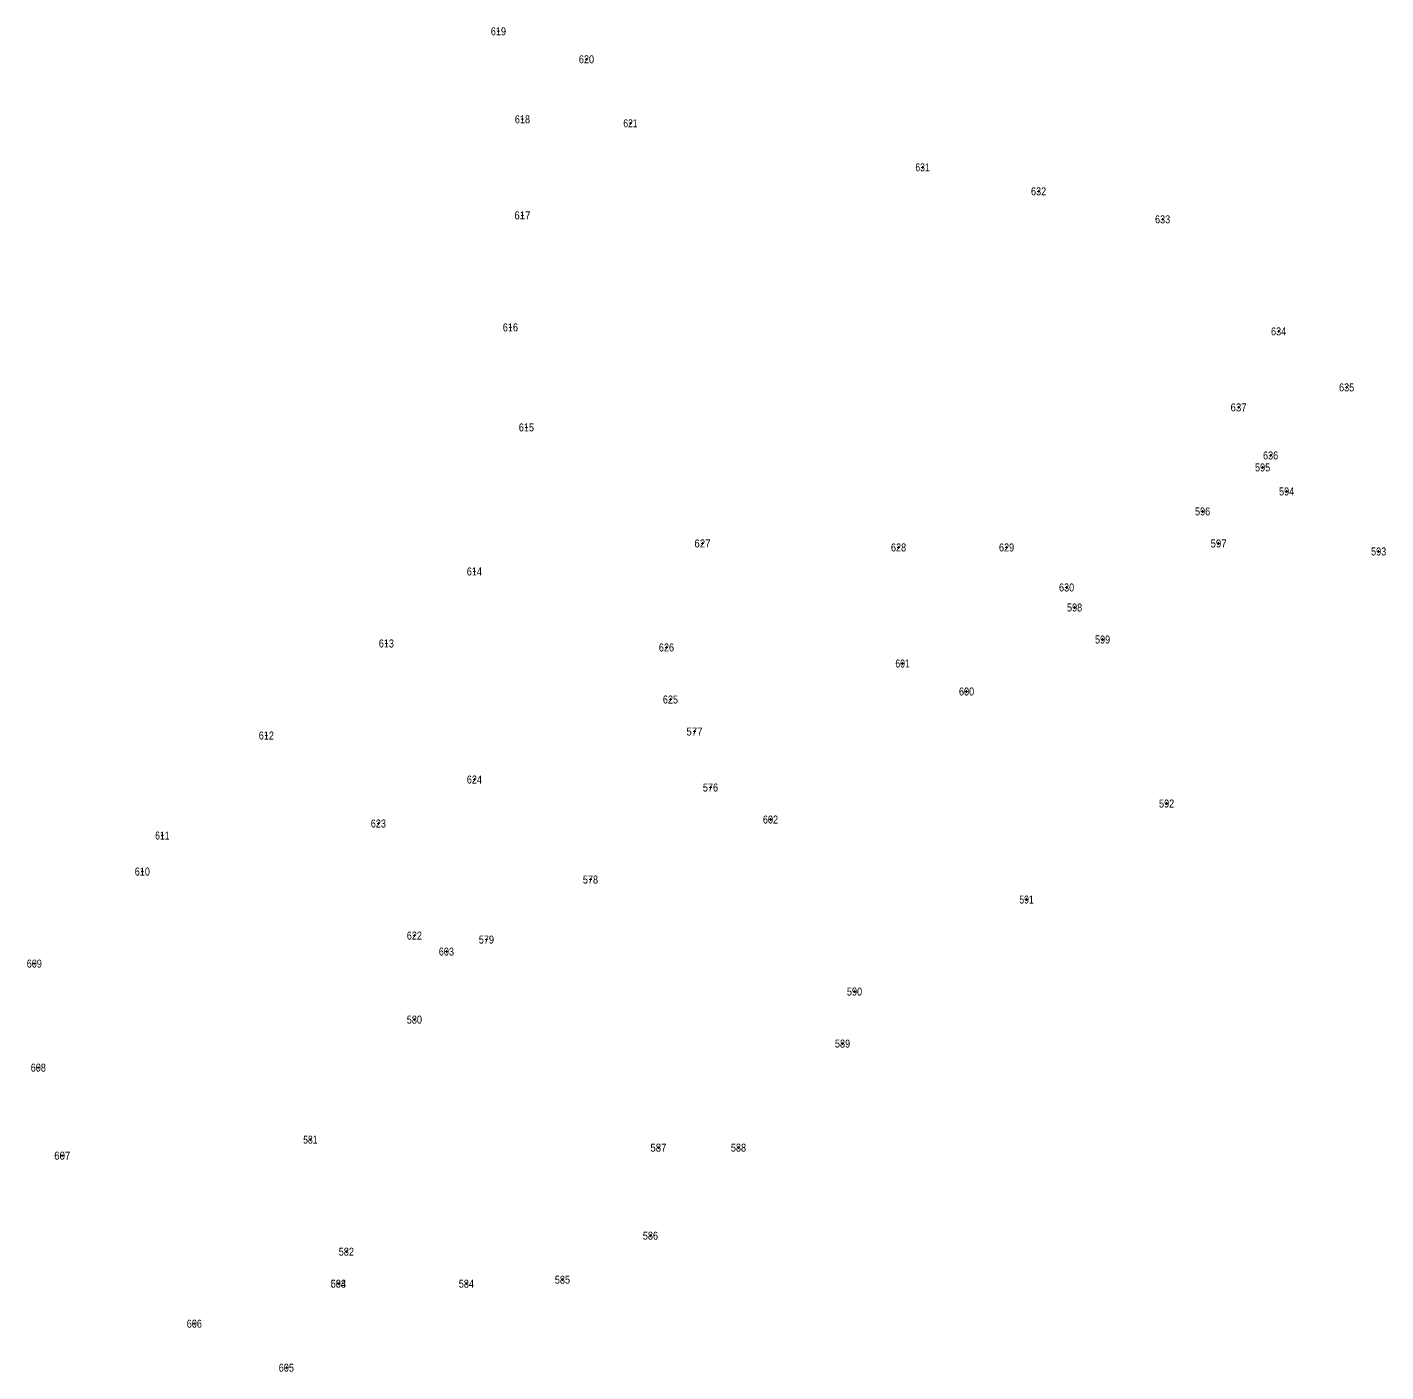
# Model space of a CAD drawing. Header units: centimetres. Extents: x 554285 to 558461, y 1848256 to 1849650.
# Drawn here: x 554958.2 to 555297.8, y 1848256 to 1848592 of the extents above; entities that cross this region are included whole.
import ezdxf
from ezdxf.enums import TextEntityAlignment as Align

# ---------------------------------------------------------------- set-up
doc = ezdxf.new("R2010")
doc.units = ezdxf.units.CM
doc.header["$LTSCALE"] = 0.8
doc.layers.add('11', color=7, linetype='Continuous', lineweight=13)
doc.layers.add('12', color=7, linetype='Continuous')

msp = doc.modelspace()

# ---------------------------------------------------------------- linework, layer by layer
at = {"layer": '11'}
for p, q in [((555076.31, 1848591), (555075.69, 1848591)), ((555076, 1848591.31), (555076, 1848590.69)), ((555098.31, 1848584), (555097.69, 1848584)), ((555098, 1848584.31), (555098, 1848583.69)), ((555082.31, 1848569), (555081.69, 1848569)), ((555082, 1848569.31), (555082, 1848568.69)), ((555109.31, 1848568), (555108.69, 1848568)), ((555109, 1848568.31), (555109, 1848567.69)), ((555182.31, 1848557), (555181.69, 1848557)), ((555182, 1848557.31), (555182, 1848556.69)), ((555211.31, 1848551), (555210.69, 1848551)), ((555211, 1848551.31), (555211, 1848550.69)), ((555082.31, 1848545), (555081.69, 1848545)), ((555082, 1848545.31), (555082, 1848544.69)), ((555242.31, 1848544), (555241.69, 1848544)), ((555242, 1848544.31), (555242, 1848543.69)), ((555079.31, 1848517), (555078.69, 1848517)), ((555079, 1848517.31), (555079, 1848516.69)), ((555271.31, 1848516), (555270.69, 1848516)), ((555271, 1848516.31), (555271, 1848515.69)), ((555288.31, 1848502), (555287.69, 1848502)), ((555288, 1848502.31), (555288, 1848501.69)), ((555261, 1848497.31), (555261, 1848496.69)), ((555261.31, 1848497), (555260.69, 1848497)), ((555083.31, 1848492), (555082.69, 1848492)), ((555083, 1848492.31), (555083, 1848491.69)), ((555269.31, 1848485), (555268.69, 1848485)), ((555269, 1848485.31), (555269, 1848484.69)), ((555267.31, 1848482), (555266.69, 1848482)), ((555267, 1848482.31), (555267, 1848481.69)), ((555273.31, 1848476), (555272.69, 1848476)), ((555273, 1848476.31), (555273, 1848475.69)), ((555252.31, 1848471), (555251.69, 1848471)), ((555252, 1848471.31), (555252, 1848470.69)), ((555127, 1848463.31), (555127, 1848462.69)), ((555256, 1848463.31), (555256, 1848462.69)), ((555127.31, 1848463), (555126.69, 1848463)), ((555176.31, 1848462), (555175.69, 1848462)), ((555176, 1848462.31), (555176, 1848461.69)), ((555203.31, 1848462), (555202.69, 1848462)), ((555203, 1848462.31), (555203, 1848461.69)), ((555256.31, 1848463), (555255.69, 1848463)), ((555296.31, 1848461), (555295.69, 1848461)), ((555296, 1848461.31), (555296, 1848460.69)), ((555070.31, 1848456), (555069.69, 1848456)), ((555070, 1848456.31), (555070, 1848455.69)), ((555218.31, 1848452), (555217.69, 1848452)), ((555218, 1848452.31), (555218, 1848451.69)), ((555220.31, 1848447), (555219.69, 1848447)), ((555220, 1848447.31), (555220, 1848446.69)), ((555048.31, 1848438), (555047.69, 1848438)), ((555048, 1848438.31), (555048, 1848437.69)), ((555118.31, 1848437), (555117.69, 1848437)), ((555118, 1848437.31), (555118, 1848436.69)), ((555227.31, 1848439), (555226.69, 1848439)), ((555227, 1848439.31), (555227, 1848438.69)), ((555177.31, 1848433), (555176.69, 1848433)), ((555177, 1848433.31), (555177, 1848432.69)), ((555193.31, 1848426), (555192.69, 1848426)), ((555193, 1848426.31), (555193, 1848425.69)), ((555119.31, 1848424), (555118.69, 1848424)), ((555119, 1848424.31), (555119, 1848423.69)), ((555125.31, 1848416), (555124.69, 1848416)), ((555125, 1848416.31), (555125, 1848415.69)), ((555018.31, 1848415), (555017.69, 1848415)), ((555018, 1848415.31), (555018, 1848414.69)), ((555070.31, 1848404), (555069.69, 1848404)), ((555070, 1848404.31), (555070, 1848403.69)), ((555129, 1848402.31), (555129, 1848401.69)), ((555129.31, 1848402), (555128.69, 1848402)), ((555243.31, 1848398), (555242.69, 1848398)), ((555243, 1848398.31), (555243, 1848397.69)), ((555046.31, 1848393), (555045.69, 1848393)), ((555046, 1848393.31), (555046, 1848392.69)), ((555144.31, 1848394), (555143.69, 1848394)), ((555144, 1848394.31), (555144, 1848393.69)), ((554992.31, 1848390), (554991.69, 1848390)), ((554992, 1848390.31), (554992, 1848389.69)), ((554987.31, 1848381), (554986.69, 1848381)), ((554987, 1848381.31), (554987, 1848380.69)), ((555099.31, 1848379), (555098.69, 1848379)), ((555099, 1848379.31), (555099, 1848378.69)), ((555208.31, 1848374), (555207.69, 1848374)), ((555208, 1848374.31), (555208, 1848373.69)), ((555055.31, 1848365), (555054.69, 1848365)), ((555055, 1848365.31), (555055, 1848364.69)), ((555073.31, 1848364), (555072.69, 1848364)), ((555073, 1848364.31), (555073, 1848363.69)), ((554960.31, 1848358), (554959.69, 1848358)), ((554960, 1848358.31), (554960, 1848357.69)), ((555063.31, 1848361), (555062.69, 1848361)), ((555063, 1848361.31), (555063, 1848360.69)), ((555165, 1848351.31), (555165, 1848350.69)), ((555165.31, 1848351), (555164.69, 1848351)), ((555055.31, 1848344), (555054.69, 1848344)), ((555055, 1848344.31), (555055, 1848343.69)), ((555162.31, 1848338), (555161.69, 1848338)), ((555162, 1848338.31), (555162, 1848337.69)), ((554961.31, 1848332), (554960.69, 1848332)), ((554961, 1848332.31), (554961, 1848331.69)), ((555029.31, 1848314), (555028.69, 1848314)), ((555029, 1848314.31), (555029, 1848313.69)), ((555116.31, 1848312), (555115.69, 1848312)), ((555116, 1848312.31), (555116, 1848311.69)), ((555136.31, 1848312), (555135.69, 1848312)), ((555136, 1848312.31), (555136, 1848311.69)), ((554967.31, 1848310), (554966.69, 1848310)), ((554967, 1848310.31), (554967, 1848309.69)), ((555114, 1848290.31), (555114, 1848289.69)), ((555114.31, 1848290), (555113.69, 1848290)), ((555038.31, 1848286), (555037.69, 1848286)), ((555038, 1848286.31), (555038, 1848285.69)), ((555036.31, 1848278), (555035.69, 1848278)), ((555036.31, 1848278), (555035.69, 1848278)), ((555036, 1848278.31), (555036, 1848277.69)), ((555036, 1848278.31), (555036, 1848277.69)), ((555068.31, 1848278), (555067.69, 1848278)), ((555068, 1848278.31), (555068, 1848277.69)), ((555092.31, 1848279), (555091.69, 1848279)), ((555092, 1848279.31), (555092, 1848278.69)), ((555000.31, 1848268), (554999.69, 1848268)), ((555000, 1848268.31), (555000, 1848267.69)), ((555023.31, 1848257), (555022.69, 1848257)), ((555023, 1848257.31), (555023, 1848256.69))]:
    msp.add_line(p, q, dxfattribs=at)

# ---------------------------------------------------------------- texts
at = {"layer": '12'}
for s, width, p in [('619', 0.85, (555076.005, 1848590)), ('620', 0.85, (555098.005, 1848583)), ('618', 0.85, (555082.005, 1848568)), ('621', 0.8, (555109, 1848567)), ('631', 0.8, (555182, 1848556)), ('632', 0.85, (555211, 1848550)), ('617', 0.9, (555082, 1848544)), ('633', 0.85, (555242, 1848543)), ('616', 0.85, (555079, 1848516)), ('634', 0.85, (555271, 1848515)), ('635', 0.85, (555288, 1848501)), ('637', 0.9, (555261, 1848496)), ('615', 0.85, (555083, 1848491)), ('636', 0.85, (555269, 1848484)), ('595', 0.85, (555267, 1848481)), ('594', 0.85, (555273, 1848475)), ('596', 0.85, (555252, 1848470)), ('627', 0.9, (555127, 1848462)), ('597', 0.9, (555256, 1848462)), ('628', 0.85, (555176.005, 1848461)), ('629', 0.85, (555203.005, 1848461)), ('593', 0.85, (555296, 1848460)), ('614', 0.85, (555070, 1848455)), ('630', 0.85, (555218.005, 1848451)), ('598', 0.85, (555220.005, 1848446)), ('599', 0.85, (555227.005, 1848438)), ('613', 0.85, (555048, 1848437)), ('626', 0.85, (555118, 1848436)), ('601', 0.8, (555177, 1848432)), ('600', 0.85, (555193.005, 1848425)), ('625', 0.85, (555119, 1848423)), ('612', 0.85, (555018, 1848414)), ('577', 0.9, (555125, 1848415)), ('624', 0.85, (555070, 1848403)), ('576', 0.85, (555129, 1848401)), ('592', 0.85, (555243, 1848397)), ('623', 0.85, (555046, 1848392)), ('602', 0.85, (555144, 1848393)), ('611', 0.8, (554992, 1848389)), ('610', 0.85, (554987.005, 1848380)), ('578', 0.85, (555099.005, 1848378)), ('591', 0.8, (555208, 1848373)), ('622', 0.85, (555055, 1848364)), ('579', 0.85, (555073.005, 1848363)), ('603', 0.85, (555063, 1848360)), ('609', 0.85, (554960.005, 1848357)), ('590', 0.85, (555165.005, 1848350)), ('580', 0.85, (555055.005, 1848343)), ('589', 0.85, (555162.005, 1848337)), ('608', 0.85, (554961.005, 1848331)), ('581', 0.8, (555029, 1848313)), ('607', 0.9, (554967, 1848309)), ('587', 0.9, (555116, 1848311)), ('588', 0.85, (555136.005, 1848311)), ('586', 0.85, (555114, 1848289)), ('582', 0.85, (555038, 1848285)), ('585', 0.85, (555092, 1848278)), ('583', 0.85, (555036, 1848277)), ('604', 0.85, (555036, 1848277)), ('584', 0.85, (555068, 1848277)), ('606', 0.85, (555000, 1848267)), ('605', 0.85, (555023, 1848256))]:
    msp.add_text(s, height=2, dxfattribs=dict(at, width=width)).set_placement(p, align=Align.CENTER)

doc.saveas('drawing.dxf')
